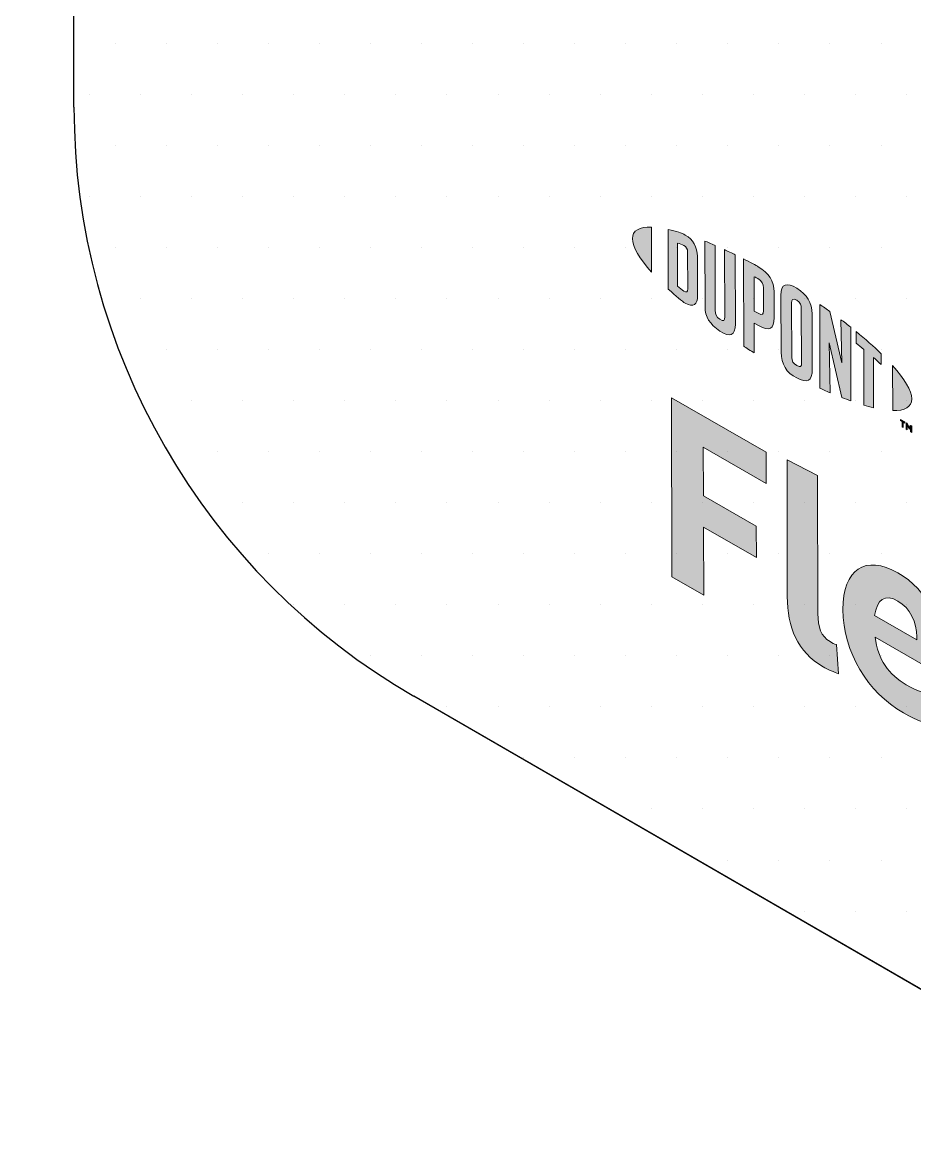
# Model space of a CAD drawing. Header units: inches. Extents: x -20.7 to 76.3, y -55.2 to 19.1.
# Drawn here: x -13.0587 to -12.7311, y 6.7607 to 7.1734 of the extents above; entities that cross this region are included whole.
import ezdxf

# ---------------------------------------------------------------- set-up
doc = ezdxf.new("R2010")
doc.units = ezdxf.units.IN
doc.header["$MEASUREMENT"] = 0
doc.layers.add('G-ANNO-TTLB', color=7, linetype='Continuous', lineweight=0)
doc.layers.add('TYVEK', color=7, linetype='Continuous', lineweight=0)

# ---------------------------------------------------------------- blocks, each defined once
blk = doc.blocks.new('Block_22')
at = {"layer": 'TYVEK'}
blk.add_open_spline([(-11.58869, 6.5259), (-11.58869, 6.5259), (-11.58087, 7.04986), (-11.58087, 7.04986), (-11.58087, 7.04986), (-11.21806, 6.84213), (-11.21806, 6.84213), (-11.21806, 6.84213), (-11.21806, 6.37776), (-11.21806, 6.37776), (-11.21806, 6.33379), (-11.22965, 6.2906), (-11.25167, 6.25253), (-11.32083, 6.13298), (-11.47381, 6.09213), (-11.59336, 6.16129), (-11.59336, 6.16129), (-12.91496, 6.92582), (-12.91496, 6.92582), (-12.99223, 6.97052), (-13.03981, 7.05302), (-13.03981, 7.14229), (-13.03981, 7.14229), (-13.03981, 7.74811), (-13.03981, 7.74811), (-13.03981, 7.74811), (-12.72815, 7.56943), (-12.72815, 7.56943), (-12.72815, 7.56943), (-12.72815, 7.17604), (-12.72815, 7.17604), (-12.72815, 7.17604), (-11.58869, 6.5259), (-11.58869, 6.5259)], degree=3, knots=[0, 0, 0, 0, 1, 1, 1, 2, 2, 2, 3, 3, 3, 4, 4, 4, 5, 5, 5, 6, 6, 6, 7, 7, 7, 8, 8, 8, 9, 9, 9, 10, 10, 10, 11, 11, 11, 11], dxfattribs=at)
at = {"layer": 'TYVEK', "color": 8, "lineweight": 0, "true_color": 0x808080}
for points in [[(-13.02472, 7.16574), (-13.02472, 7.16574), (-13.02472, 7.16574), (-13.02472, 7.16574)], [(-13.00597, 7.16574), (-13.00597, 7.16574), (-13.00597, 7.16574), (-13.00597, 7.16574)], [(-12.98721, 7.16574), (-12.98721, 7.16574), (-12.98721, 7.16574), (-12.98721, 7.16574)], [(-12.96845, 7.16574), (-12.96845, 7.16574), (-12.96845, 7.16574), (-12.96845, 7.16574)], [(-12.9497, 7.16574), (-12.9497, 7.16574), (-12.9497, 7.16574), (-12.9497, 7.16574)], [(-12.93094, 7.16574), (-12.93094, 7.16574), (-12.93094, 7.16574), (-12.93094, 7.16574)], [(-12.91219, 7.16574), (-12.91219, 7.16574), (-12.91219, 7.16574), (-12.91219, 7.16574)], [(-12.89343, 7.16574), (-12.89343, 7.16574), (-12.89343, 7.16574), (-12.89343, 7.16574)], [(-12.87468, 7.16574), (-12.87468, 7.16574), (-12.87468, 7.16574), (-12.87468, 7.16574)], [(-12.85592, 7.16574), (-12.85592, 7.16574), (-12.85592, 7.16574), (-12.85592, 7.16574)], [(-12.83716, 7.16574), (-12.83716, 7.16574), (-12.83716, 7.16574), (-12.83716, 7.16574)], [(-12.81841, 7.16574), (-12.81841, 7.16574), (-12.81841, 7.16574), (-12.81841, 7.16574)], [(-12.79965, 7.16574), (-12.79965, 7.16574), (-12.79965, 7.16574), (-12.79965, 7.16574)], [(-12.7809, 7.16574), (-12.7809, 7.16574), (-12.7809, 7.16574), (-12.7809, 7.16574)], [(-12.76214, 7.16574), (-12.76214, 7.16574), (-12.76214, 7.16574), (-12.76214, 7.16574)], [(-12.74339, 7.16574), (-12.74339, 7.16574), (-12.74339, 7.16574), (-12.74339, 7.16574)], [(-13.0341, 7.14698), (-13.0341, 7.14698), (-13.0341, 7.14698), (-13.0341, 7.14698)], [(-13.01534, 7.14698), (-13.01534, 7.14698), (-13.01534, 7.14698), (-13.01534, 7.14698)], [(-12.99659, 7.14698), (-12.99659, 7.14698), (-12.99659, 7.14698), (-12.99659, 7.14698)], [(-12.97783, 7.14698), (-12.97783, 7.14698), (-12.97783, 7.14698), (-12.97783, 7.14698)], [(-12.95908, 7.14698), (-12.95908, 7.14698), (-12.95908, 7.14698), (-12.95908, 7.14698)], [(-12.94032, 7.14698), (-12.94032, 7.14698), (-12.94032, 7.14698), (-12.94032, 7.14698)], [(-12.92157, 7.14698), (-12.92157, 7.14698), (-12.92157, 7.14698), (-12.92157, 7.14698)], [(-12.90281, 7.14698), (-12.90281, 7.14698), (-12.90281, 7.14698), (-12.90281, 7.14698)], [(-12.88405, 7.14698), (-12.88405, 7.14698), (-12.88405, 7.14698), (-12.88405, 7.14698)], [(-12.8653, 7.14698), (-12.8653, 7.14698), (-12.8653, 7.14698), (-12.8653, 7.14698)], [(-12.84654, 7.14698), (-12.84654, 7.14698), (-12.84654, 7.14698), (-12.84654, 7.14698)], [(-12.82779, 7.14698), (-12.82779, 7.14698), (-12.82779, 7.14698), (-12.82779, 7.14698)], [(-12.80903, 7.14698), (-12.80903, 7.14698), (-12.80903, 7.14698), (-12.80903, 7.14698)], [(-12.79028, 7.14698), (-12.79028, 7.14698), (-12.79028, 7.14698), (-12.79028, 7.14698)], [(-12.77152, 7.14698), (-12.77152, 7.14698), (-12.77152, 7.14698), (-12.77152, 7.14698)], [(-12.75276, 7.14698), (-12.75276, 7.14698), (-12.75276, 7.14698), (-12.75276, 7.14698)], [(-12.73401, 7.14698), (-12.73401, 7.14698), (-12.73401, 7.14698), (-12.73401, 7.14698)], [(-13.02472, 7.12823), (-13.02472, 7.12823), (-13.02472, 7.12823), (-13.02472, 7.12823)], [(-13.00597, 7.12823), (-13.00597, 7.12823), (-13.00597, 7.12823), (-13.00597, 7.12823)], [(-12.98721, 7.12823), (-12.98721, 7.12823), (-12.98721, 7.12823), (-12.98721, 7.12823)], [(-12.96845, 7.12823), (-12.96845, 7.12823), (-12.96845, 7.12823), (-12.96845, 7.12823)], [(-12.9497, 7.12823), (-12.9497, 7.12823), (-12.9497, 7.12823), (-12.9497, 7.12823)], [(-12.93094, 7.12823), (-12.93094, 7.12823), (-12.93094, 7.12823), (-12.93094, 7.12823)], [(-12.91219, 7.12823), (-12.91219, 7.12823), (-12.91219, 7.12823), (-12.91219, 7.12823)], [(-12.89343, 7.12823), (-12.89343, 7.12823), (-12.89343, 7.12823), (-12.89343, 7.12823)], [(-12.87468, 7.12823), (-12.87468, 7.12823), (-12.87468, 7.12823), (-12.87468, 7.12823)], [(-12.85592, 7.12823), (-12.85592, 7.12823), (-12.85592, 7.12823), (-12.85592, 7.12823)], [(-12.83716, 7.12823), (-12.83716, 7.12823), (-12.83716, 7.12823), (-12.83716, 7.12823)], [(-12.81841, 7.12823), (-12.81841, 7.12823), (-12.81841, 7.12823), (-12.81841, 7.12823)], [(-12.79965, 7.12823), (-12.79965, 7.12823), (-12.79965, 7.12823), (-12.79965, 7.12823)], [(-12.7809, 7.12823), (-12.7809, 7.12823), (-12.7809, 7.12823), (-12.7809, 7.12823)], [(-12.76214, 7.12823), (-12.76214, 7.12823), (-12.76214, 7.12823), (-12.76214, 7.12823)], [(-12.74339, 7.12823), (-12.74339, 7.12823), (-12.74339, 7.12823), (-12.74339, 7.12823)], [(-13.0341, 7.10947), (-13.0341, 7.10947), (-13.0341, 7.10947), (-13.0341, 7.10947)], [(-13.01534, 7.10947), (-13.01534, 7.10947), (-13.01534, 7.10947), (-13.01534, 7.10947)], [(-12.99659, 7.10947), (-12.99659, 7.10947), (-12.99659, 7.10947), (-12.99659, 7.10947)], [(-12.97783, 7.10947), (-12.97783, 7.10947), (-12.97783, 7.10947), (-12.97783, 7.10947)], [(-12.95908, 7.10947), (-12.95908, 7.10947), (-12.95908, 7.10947), (-12.95908, 7.10947)], [(-12.94032, 7.10947), (-12.94032, 7.10947), (-12.94032, 7.10947), (-12.94032, 7.10947)], [(-12.92157, 7.10947), (-12.92157, 7.10947), (-12.92157, 7.10947), (-12.92157, 7.10947)], [(-12.90281, 7.10947), (-12.90281, 7.10947), (-12.90281, 7.10947), (-12.90281, 7.10947)], [(-12.88405, 7.10947), (-12.88405, 7.10947), (-12.88405, 7.10947), (-12.88405, 7.10947)], [(-12.8653, 7.10947), (-12.8653, 7.10947), (-12.8653, 7.10947), (-12.8653, 7.10947)], [(-12.84654, 7.10947), (-12.84654, 7.10947), (-12.84654, 7.10947), (-12.84654, 7.10947)], [(-12.82779, 7.10947), (-12.82779, 7.10947), (-12.82779, 7.10947), (-12.82779, 7.10947)], [(-12.80903, 7.10947), (-12.80903, 7.10947), (-12.80903, 7.10947), (-12.80903, 7.10947)], [(-12.79028, 7.10947), (-12.79028, 7.10947), (-12.79028, 7.10947), (-12.79028, 7.10947)], [(-12.77152, 7.10947), (-12.77152, 7.10947), (-12.77152, 7.10947), (-12.77152, 7.10947)], [(-12.75276, 7.10947), (-12.75276, 7.10947), (-12.75276, 7.10947), (-12.75276, 7.10947)], [(-12.73401, 7.10947), (-12.73401, 7.10947), (-12.73401, 7.10947), (-12.73401, 7.10947)], [(-13.02472, 7.09071), (-13.02472, 7.09071), (-13.02472, 7.09071), (-13.02472, 7.09071)], [(-13.00597, 7.09071), (-13.00597, 7.09071), (-13.00597, 7.09071), (-13.00597, 7.09071)], [(-12.98721, 7.09071), (-12.98721, 7.09071), (-12.98721, 7.09071), (-12.98721, 7.09071)], [(-12.96845, 7.09071), (-12.96845, 7.09071), (-12.96845, 7.09071), (-12.96845, 7.09071)], [(-12.9497, 7.09071), (-12.9497, 7.09071), (-12.9497, 7.09071), (-12.9497, 7.09071)], [(-12.93094, 7.09071), (-12.93094, 7.09071), (-12.93094, 7.09071), (-12.93094, 7.09071)], [(-12.91219, 7.09071), (-12.91219, 7.09071), (-12.91219, 7.09071), (-12.91219, 7.09071)], [(-12.89343, 7.09071), (-12.89343, 7.09071), (-12.89343, 7.09071), (-12.89343, 7.09071)], [(-12.87468, 7.09071), (-12.87468, 7.09071), (-12.87468, 7.09071), (-12.87468, 7.09071)], [(-12.85592, 7.09071), (-12.85592, 7.09071), (-12.85592, 7.09071), (-12.85592, 7.09071)], [(-12.83716, 7.09071), (-12.83716, 7.09071), (-12.83716, 7.09071), (-12.83716, 7.09071)], [(-12.81841, 7.09071), (-12.81841, 7.09071), (-12.81841, 7.09071), (-12.81841, 7.09071)], [(-12.79965, 7.09071), (-12.79965, 7.09071), (-12.79965, 7.09071), (-12.79965, 7.09071)], [(-12.7809, 7.09071), (-12.7809, 7.09071), (-12.7809, 7.09071), (-12.7809, 7.09071)], [(-12.76214, 7.09071), (-12.76214, 7.09071), (-12.76214, 7.09071), (-12.76214, 7.09071)], [(-12.74339, 7.09071), (-12.74339, 7.09071), (-12.74339, 7.09071), (-12.74339, 7.09071)], [(-13.01534, 7.07196), (-13.01534, 7.07196), (-13.01534, 7.07196), (-13.01534, 7.07196)], [(-12.99659, 7.07196), (-12.99659, 7.07196), (-12.99659, 7.07196), (-12.99659, 7.07196)], [(-12.97783, 7.07196), (-12.97783, 7.07196), (-12.97783, 7.07196), (-12.97783, 7.07196)], [(-12.95908, 7.07196), (-12.95908, 7.07196), (-12.95908, 7.07196), (-12.95908, 7.07196)], [(-12.94032, 7.07196), (-12.94032, 7.07196), (-12.94032, 7.07196), (-12.94032, 7.07196)], [(-12.92157, 7.07196), (-12.92157, 7.07196), (-12.92157, 7.07196), (-12.92157, 7.07196)], [(-12.90281, 7.07196), (-12.90281, 7.07196), (-12.90281, 7.07196), (-12.90281, 7.07196)], [(-12.88405, 7.07196), (-12.88405, 7.07196), (-12.88405, 7.07196), (-12.88405, 7.07196)], [(-12.8653, 7.07196), (-12.8653, 7.07196), (-12.8653, 7.07196), (-12.8653, 7.07196)], [(-12.84654, 7.07196), (-12.84654, 7.07196), (-12.84654, 7.07196), (-12.84654, 7.07196)], [(-12.82779, 7.07196), (-12.82779, 7.07196), (-12.82779, 7.07196), (-12.82779, 7.07196)], [(-12.80903, 7.07196), (-12.80903, 7.07196), (-12.80903, 7.07196), (-12.80903, 7.07196)], [(-12.79028, 7.07196), (-12.79028, 7.07196), (-12.79028, 7.07196), (-12.79028, 7.07196)], [(-12.77152, 7.07196), (-12.77152, 7.07196), (-12.77152, 7.07196), (-12.77152, 7.07196)], [(-12.75276, 7.07196), (-12.75276, 7.07196), (-12.75276, 7.07196), (-12.75276, 7.07196)], [(-12.73401, 7.07196), (-12.73401, 7.07196), (-12.73401, 7.07196), (-12.73401, 7.07196)], [(-13.00597, 7.0532), (-13.00597, 7.0532), (-13.00597, 7.0532), (-13.00597, 7.0532)], [(-12.98721, 7.0532), (-12.98721, 7.0532), (-12.98721, 7.0532), (-12.98721, 7.0532)], [(-12.96845, 7.0532), (-12.96845, 7.0532), (-12.96845, 7.0532), (-12.96845, 7.0532)], [(-12.9497, 7.0532), (-12.9497, 7.0532), (-12.9497, 7.0532), (-12.9497, 7.0532)], [(-12.93094, 7.0532), (-12.93094, 7.0532), (-12.93094, 7.0532), (-12.93094, 7.0532)], [(-12.91219, 7.0532), (-12.91219, 7.0532), (-12.91219, 7.0532), (-12.91219, 7.0532)], [(-12.89343, 7.0532), (-12.89343, 7.0532), (-12.89343, 7.0532), (-12.89343, 7.0532)], [(-12.87468, 7.0532), (-12.87468, 7.0532), (-12.87468, 7.0532), (-12.87468, 7.0532)], [(-12.85592, 7.0532), (-12.85592, 7.0532), (-12.85592, 7.0532), (-12.85592, 7.0532)], [(-12.83716, 7.0532), (-12.83716, 7.0532), (-12.83716, 7.0532), (-12.83716, 7.0532)], [(-12.81841, 7.0532), (-12.81841, 7.0532), (-12.81841, 7.0532), (-12.81841, 7.0532)], [(-12.79965, 7.0532), (-12.79965, 7.0532), (-12.79965, 7.0532), (-12.79965, 7.0532)], [(-12.7809, 7.0532), (-12.7809, 7.0532), (-12.7809, 7.0532), (-12.7809, 7.0532)], [(-12.76214, 7.0532), (-12.76214, 7.0532), (-12.76214, 7.0532), (-12.76214, 7.0532)], [(-12.74339, 7.0532), (-12.74339, 7.0532), (-12.74339, 7.0532), (-12.74339, 7.0532)], [(-13.01534, 7.03445), (-13.01534, 7.03445), (-13.01534, 7.03445), (-13.01534, 7.03445)], [(-12.99659, 7.03445), (-12.99659, 7.03445), (-12.99659, 7.03445), (-12.99659, 7.03445)], [(-12.97783, 7.03445), (-12.97783, 7.03445), (-12.97783, 7.03445), (-12.97783, 7.03445)], [(-12.95908, 7.03445), (-12.95908, 7.03445), (-12.95908, 7.03445), (-12.95908, 7.03445)], [(-12.94032, 7.03445), (-12.94032, 7.03445), (-12.94032, 7.03445), (-12.94032, 7.03445)], [(-12.92157, 7.03445), (-12.92157, 7.03445), (-12.92157, 7.03445), (-12.92157, 7.03445)], [(-12.90281, 7.03445), (-12.90281, 7.03445), (-12.90281, 7.03445), (-12.90281, 7.03445)], [(-12.88405, 7.03445), (-12.88405, 7.03445), (-12.88405, 7.03445), (-12.88405, 7.03445)], [(-12.8653, 7.03445), (-12.8653, 7.03445), (-12.8653, 7.03445), (-12.8653, 7.03445)], [(-12.84654, 7.03445), (-12.84654, 7.03445), (-12.84654, 7.03445), (-12.84654, 7.03445)], [(-12.82779, 7.03445), (-12.82779, 7.03445), (-12.82779, 7.03445), (-12.82779, 7.03445)], [(-12.80903, 7.03445), (-12.80903, 7.03445), (-12.80903, 7.03445), (-12.80903, 7.03445)], [(-12.79028, 7.03445), (-12.79028, 7.03445), (-12.79028, 7.03445), (-12.79028, 7.03445)], [(-12.77152, 7.03445), (-12.77152, 7.03445), (-12.77152, 7.03445), (-12.77152, 7.03445)], [(-12.75276, 7.03445), (-12.75276, 7.03445), (-12.75276, 7.03445), (-12.75276, 7.03445)], [(-12.73401, 7.03445), (-12.73401, 7.03445), (-12.73401, 7.03445), (-12.73401, 7.03445)], [(-12.98721, 7.01569), (-12.98721, 7.01569), (-12.98721, 7.01569), (-12.98721, 7.01569)], [(-12.96845, 7.01569), (-12.96845, 7.01569), (-12.96845, 7.01569), (-12.96845, 7.01569)], [(-12.9497, 7.01569), (-12.9497, 7.01569), (-12.9497, 7.01569), (-12.9497, 7.01569)], [(-12.93094, 7.01569), (-12.93094, 7.01569), (-12.93094, 7.01569), (-12.93094, 7.01569)], [(-12.91219, 7.01569), (-12.91219, 7.01569), (-12.91219, 7.01569), (-12.91219, 7.01569)], [(-12.89343, 7.01569), (-12.89343, 7.01569), (-12.89343, 7.01569), (-12.89343, 7.01569)], [(-12.87468, 7.01569), (-12.87468, 7.01569), (-12.87468, 7.01569), (-12.87468, 7.01569)], [(-12.85592, 7.01569), (-12.85592, 7.01569), (-12.85592, 7.01569), (-12.85592, 7.01569)], [(-12.83716, 7.01569), (-12.83716, 7.01569), (-12.83716, 7.01569), (-12.83716, 7.01569)], [(-12.81841, 7.01569), (-12.81841, 7.01569), (-12.81841, 7.01569), (-12.81841, 7.01569)], [(-12.79965, 7.01569), (-12.79965, 7.01569), (-12.79965, 7.01569), (-12.79965, 7.01569)], [(-12.7809, 7.01569), (-12.7809, 7.01569), (-12.7809, 7.01569), (-12.7809, 7.01569)], [(-12.76214, 7.01569), (-12.76214, 7.01569), (-12.76214, 7.01569), (-12.76214, 7.01569)], [(-12.74339, 7.01569), (-12.74339, 7.01569), (-12.74339, 7.01569), (-12.74339, 7.01569)], [(-12.97783, 6.99694), (-12.97783, 6.99694), (-12.97783, 6.99694), (-12.97783, 6.99694)], [(-12.95908, 6.99694), (-12.95908, 6.99694), (-12.95908, 6.99694), (-12.95908, 6.99694)], [(-12.94032, 6.99694), (-12.94032, 6.99694), (-12.94032, 6.99694), (-12.94032, 6.99694)], [(-12.92157, 6.99694), (-12.92157, 6.99694), (-12.92157, 6.99694), (-12.92157, 6.99694)], [(-12.90281, 6.99694), (-12.90281, 6.99694), (-12.90281, 6.99694), (-12.90281, 6.99694)], [(-12.88405, 6.99694), (-12.88405, 6.99694), (-12.88405, 6.99694), (-12.88405, 6.99694)], [(-12.8653, 6.99694), (-12.8653, 6.99694), (-12.8653, 6.99694), (-12.8653, 6.99694)], [(-12.84654, 6.99694), (-12.84654, 6.99694), (-12.84654, 6.99694), (-12.84654, 6.99694)], [(-12.82779, 6.99694), (-12.82779, 6.99694), (-12.82779, 6.99694), (-12.82779, 6.99694)], [(-12.80903, 6.99694), (-12.80903, 6.99694), (-12.80903, 6.99694), (-12.80903, 6.99694)], [(-12.79028, 6.99694), (-12.79028, 6.99694), (-12.79028, 6.99694), (-12.79028, 6.99694)], [(-12.77152, 6.99694), (-12.77152, 6.99694), (-12.77152, 6.99694), (-12.77152, 6.99694)], [(-12.75276, 6.99694), (-12.75276, 6.99694), (-12.75276, 6.99694), (-12.75276, 6.99694)], [(-12.73401, 6.99694), (-12.73401, 6.99694), (-12.73401, 6.99694), (-12.73401, 6.99694)], [(-12.96845, 6.97818), (-12.96845, 6.97818), (-12.96845, 6.97818), (-12.96845, 6.97818)], [(-12.9497, 6.97818), (-12.9497, 6.97818), (-12.9497, 6.97818), (-12.9497, 6.97818)], [(-12.93094, 6.97818), (-12.93094, 6.97818), (-12.93094, 6.97818), (-12.93094, 6.97818)], [(-12.91219, 6.97818), (-12.91219, 6.97818), (-12.91219, 6.97818), (-12.91219, 6.97818)], [(-12.89343, 6.97818), (-12.89343, 6.97818), (-12.89343, 6.97818), (-12.89343, 6.97818)], [(-12.87468, 6.97818), (-12.87468, 6.97818), (-12.87468, 6.97818), (-12.87468, 6.97818)], [(-12.85592, 6.97818), (-12.85592, 6.97818), (-12.85592, 6.97818), (-12.85592, 6.97818)], [(-12.83716, 6.97818), (-12.83716, 6.97818), (-12.83716, 6.97818), (-12.83716, 6.97818)], [(-12.81841, 6.97818), (-12.81841, 6.97818), (-12.81841, 6.97818), (-12.81841, 6.97818)], [(-12.79965, 6.97818), (-12.79965, 6.97818), (-12.79965, 6.97818), (-12.79965, 6.97818)], [(-12.7809, 6.97818), (-12.7809, 6.97818), (-12.7809, 6.97818), (-12.7809, 6.97818)], [(-12.76214, 6.97818), (-12.76214, 6.97818), (-12.76214, 6.97818), (-12.76214, 6.97818)], [(-12.74339, 6.97818), (-12.74339, 6.97818), (-12.74339, 6.97818), (-12.74339, 6.97818)], [(-12.95908, 6.95942), (-12.95908, 6.95942), (-12.95908, 6.95942), (-12.95908, 6.95942)], [(-12.94032, 6.95942), (-12.94032, 6.95942), (-12.94032, 6.95942), (-12.94032, 6.95942)], [(-12.92157, 6.95942), (-12.92157, 6.95942), (-12.92157, 6.95942), (-12.92157, 6.95942)], [(-12.90281, 6.95942), (-12.90281, 6.95942), (-12.90281, 6.95942), (-12.90281, 6.95942)], [(-12.88405, 6.95942), (-12.88405, 6.95942), (-12.88405, 6.95942), (-12.88405, 6.95942)], [(-12.8653, 6.95942), (-12.8653, 6.95942), (-12.8653, 6.95942), (-12.8653, 6.95942)], [(-12.84654, 6.95942), (-12.84654, 6.95942), (-12.84654, 6.95942), (-12.84654, 6.95942)], [(-12.82779, 6.95942), (-12.82779, 6.95942), (-12.82779, 6.95942), (-12.82779, 6.95942)], [(-12.80903, 6.95942), (-12.80903, 6.95942), (-12.80903, 6.95942), (-12.80903, 6.95942)], [(-12.79028, 6.95942), (-12.79028, 6.95942), (-12.79028, 6.95942), (-12.79028, 6.95942)], [(-12.77152, 6.95942), (-12.77152, 6.95942), (-12.77152, 6.95942), (-12.77152, 6.95942)], [(-12.75276, 6.95942), (-12.75276, 6.95942), (-12.75276, 6.95942), (-12.75276, 6.95942)], [(-12.73401, 6.95942), (-12.73401, 6.95942), (-12.73401, 6.95942), (-12.73401, 6.95942)], [(-12.93094, 6.94067), (-12.93094, 6.94067), (-12.93094, 6.94067), (-12.93094, 6.94067)], [(-12.91219, 6.94067), (-12.91219, 6.94067), (-12.91219, 6.94067), (-12.91219, 6.94067)], [(-12.89343, 6.94067), (-12.89343, 6.94067), (-12.89343, 6.94067), (-12.89343, 6.94067)], [(-12.87468, 6.94067), (-12.87468, 6.94067), (-12.87468, 6.94067), (-12.87468, 6.94067)], [(-12.85592, 6.94067), (-12.85592, 6.94067), (-12.85592, 6.94067), (-12.85592, 6.94067)], [(-12.83716, 6.94067), (-12.83716, 6.94067), (-12.83716, 6.94067), (-12.83716, 6.94067)], [(-12.81841, 6.94067), (-12.81841, 6.94067), (-12.81841, 6.94067), (-12.81841, 6.94067)], [(-12.79965, 6.94067), (-12.79965, 6.94067), (-12.79965, 6.94067), (-12.79965, 6.94067)], [(-12.7809, 6.94067), (-12.7809, 6.94067), (-12.7809, 6.94067), (-12.7809, 6.94067)], [(-12.76214, 6.94067), (-12.76214, 6.94067), (-12.76214, 6.94067), (-12.76214, 6.94067)], [(-12.74339, 6.94067), (-12.74339, 6.94067), (-12.74339, 6.94067), (-12.74339, 6.94067)], [(-12.90281, 6.92191), (-12.90281, 6.92191), (-12.90281, 6.92191), (-12.90281, 6.92191)], [(-12.88405, 6.92191), (-12.88405, 6.92191), (-12.88405, 6.92191), (-12.88405, 6.92191)], [(-12.8653, 6.92191), (-12.8653, 6.92191), (-12.8653, 6.92191), (-12.8653, 6.92191)], [(-12.84654, 6.92191), (-12.84654, 6.92191), (-12.84654, 6.92191), (-12.84654, 6.92191)], [(-12.82779, 6.92191), (-12.82779, 6.92191), (-12.82779, 6.92191), (-12.82779, 6.92191)], [(-12.80903, 6.92191), (-12.80903, 6.92191), (-12.80903, 6.92191), (-12.80903, 6.92191)], [(-12.79028, 6.92191), (-12.79028, 6.92191), (-12.79028, 6.92191), (-12.79028, 6.92191)], [(-12.77152, 6.92191), (-12.77152, 6.92191), (-12.77152, 6.92191), (-12.77152, 6.92191)], [(-12.75276, 6.92191), (-12.75276, 6.92191), (-12.75276, 6.92191), (-12.75276, 6.92191)], [(-12.73401, 6.92191), (-12.73401, 6.92191), (-12.73401, 6.92191), (-12.73401, 6.92191)], [(-12.87468, 6.90316), (-12.87468, 6.90316), (-12.87468, 6.90316), (-12.87468, 6.90316)], [(-12.85592, 6.90316), (-12.85592, 6.90316), (-12.85592, 6.90316), (-12.85592, 6.90316)], [(-12.83716, 6.90316), (-12.83716, 6.90316), (-12.83716, 6.90316), (-12.83716, 6.90316)], [(-12.81841, 6.90316), (-12.81841, 6.90316), (-12.81841, 6.90316), (-12.81841, 6.90316)], [(-12.79965, 6.90316), (-12.79965, 6.90316), (-12.79965, 6.90316), (-12.79965, 6.90316)], [(-12.7809, 6.90316), (-12.7809, 6.90316), (-12.7809, 6.90316), (-12.7809, 6.90316)], [(-12.76214, 6.90316), (-12.76214, 6.90316), (-12.76214, 6.90316), (-12.76214, 6.90316)], [(-12.74339, 6.90316), (-12.74339, 6.90316), (-12.74339, 6.90316), (-12.74339, 6.90316)], [(-12.82779, 6.8844), (-12.82779, 6.8844), (-12.82779, 6.8844), (-12.82779, 6.8844)], [(-12.80903, 6.8844), (-12.80903, 6.8844), (-12.80903, 6.8844), (-12.80903, 6.8844)], [(-12.79028, 6.8844), (-12.79028, 6.8844), (-12.79028, 6.8844), (-12.79028, 6.8844)], [(-12.77152, 6.8844), (-12.77152, 6.8844), (-12.77152, 6.8844), (-12.77152, 6.8844)], [(-12.75276, 6.8844), (-12.75276, 6.8844), (-12.75276, 6.8844), (-12.75276, 6.8844)], [(-12.73401, 6.8844), (-12.73401, 6.8844), (-12.73401, 6.8844), (-12.73401, 6.8844)], [(-12.79965, 6.86565), (-12.79965, 6.86565), (-12.79965, 6.86565), (-12.79965, 6.86565)], [(-12.7809, 6.86565), (-12.7809, 6.86565), (-12.7809, 6.86565), (-12.7809, 6.86565)], [(-12.76214, 6.86565), (-12.76214, 6.86565), (-12.76214, 6.86565), (-12.76214, 6.86565)], [(-12.74339, 6.86565), (-12.74339, 6.86565), (-12.74339, 6.86565), (-12.74339, 6.86565)], [(-12.77152, 6.84689), (-12.77152, 6.84689), (-12.77152, 6.84689), (-12.77152, 6.84689)], [(-12.75276, 6.84689), (-12.75276, 6.84689), (-12.75276, 6.84689), (-12.75276, 6.84689)], [(-12.73401, 6.84689), (-12.73401, 6.84689), (-12.73401, 6.84689), (-12.73401, 6.84689)], [(-12.74339, 6.82813), (-12.74339, 6.82813), (-12.74339, 6.82813), (-12.74339, 6.82813)]]:
    blk.add_open_spline(points, degree=3, dxfattribs=at)
blk = doc.blocks.new('Block_415')
at = {"layer": 'TYVEK', "true_color": 0x003b71, "transparency": 33554687}
h = blk.add_hatch(color=156, dxfattribs=at)
h.dxf.hatch_style = 2
edge = h.paths.add_edge_path()
edge.add_spline(control_points=[(-12.7856, 7.01555), (-12.7856, 7.01555), (-12.82032, 7.03548), (-12.82032, 7.03548), (-12.82032, 7.03548), (-12.82023, 6.96968), (-12.82023, 6.96968), (-12.82023, 6.96968), (-12.80849, 6.96297), (-12.80849, 6.96297), (-12.80849, 6.96297), (-12.80859, 6.98793), (-12.80859, 6.98793), (-12.80859, 6.98793), (-12.78915, 6.97678), (-12.78915, 6.97678), (-12.78915, 6.97678), (-12.78925, 6.98832), (-12.78925, 6.98832), (-12.78925, 6.98832), (-12.80859, 6.99947), (-12.80859, 6.99947), (-12.80859, 6.99947), (-12.80868, 7.01733), (-12.80868, 7.01733), (-12.80868, 7.01733), (-12.7856, 7.00401), (-12.7856, 7.00401), (-12.7856, 7.00401), (-12.7856, 7.01555), (-12.7856, 7.01555)], knot_values=[0, 0, 0, 0, 1, 1, 1, 2, 2, 2, 3, 3, 3, 4, 4, 4, 5, 5, 5, 6, 6, 6, 7, 7, 7, 8, 8, 8, 9, 9, 9, 10, 10, 10, 10], degree=3, periodic=0)
h = blk.add_hatch(color=156, dxfattribs=at)
h.dxf.hatch_style = 2
edge = h.paths.add_edge_path()
edge.add_spline(control_points=[(-12.75975, 6.94482), (-12.76054, 6.94501), (-12.76133, 6.94541), (-12.76212, 6.9459), (-12.76537, 6.94778), (-12.76656, 6.95113), (-12.76656, 6.95626), (-12.76656, 6.95626), (-12.76666, 7.00697), (-12.76666, 7.00697), (-12.76666, 7.00697), (-12.7779, 7.01269), (-12.7779, 7.01269), (-12.7779, 7.01269), (-12.77781, 6.96248), (-12.77781, 6.96248), (-12.77781, 6.95123), (-12.77406, 6.94205), (-12.76468, 6.93663), (-12.76301, 6.93564), (-12.76044, 6.93466), (-12.75896, 6.93406), (-12.75896, 6.93406), (-12.75975, 6.94482), (-12.75975, 6.94482)], knot_values=[0, 0, 0, 0, 1, 1, 1, 2, 2, 2, 3, 3, 3, 4, 4, 4, 5, 5, 5, 6, 6, 6, 7, 7, 7, 8, 8, 8, 8], degree=3, periodic=0)
h = blk.add_hatch(color=156, dxfattribs=at)
h.dxf.hatch_style = 2
edge = h.paths.add_edge_path()
edge.add_spline(control_points=[(-12.73025, 6.94649), (-12.73025, 6.94649), (-12.74574, 6.95547), (-12.74574, 6.95547), (-12.74495, 6.96139), (-12.74189, 6.96346), (-12.73716, 6.9608), (-12.73272, 6.95823), (-12.73025, 6.95291), (-12.73025, 6.94768), (-12.73025, 6.94768), (-12.73025, 6.94649), (-12.73025, 6.94649)], knot_values=[0, 0, 0, 0, 1, 1, 1, 2, 2, 2, 3, 3, 3, 4, 4, 4, 4], degree=3, periodic=0)
edge = h.paths.add_edge_path()
edge.add_spline(control_points=[(-12.7194, 6.93959), (-12.7195, 6.95222), (-12.7265, 6.96494), (-12.73716, 6.97116), (-12.74919, 6.97796), (-12.75738, 6.97254), (-12.75738, 6.95764), (-12.75729, 6.94196), (-12.74831, 6.92726), (-12.73518, 6.91976), (-12.72986, 6.9166), (-12.72453, 6.91492), (-12.72088, 6.91473), (-12.72088, 6.91473), (-12.72276, 6.92617), (-12.72276, 6.92617), (-12.72621, 6.92647), (-12.73005, 6.92765), (-12.7341, 6.93002), (-12.74061, 6.93377), (-12.74446, 6.93929), (-12.74555, 6.94748), (-12.74555, 6.94748), (-12.7198, 6.93268), (-12.7198, 6.93268), (-12.7196, 6.93446), (-12.7194, 6.93683), (-12.7194, 6.93959)], knot_values=[0, 0, 0, 0, 1, 1, 1, 2, 2, 2, 3, 3, 3, 4, 4, 4, 5, 5, 5, 6, 6, 6, 7, 7, 7, 8, 8, 8, 9, 9, 9, 9], degree=3, periodic=0)
at = {"layer": 'TYVEK'}
for points, knots in [([(-12.7856, 7.01555), (-12.7856, 7.01555), (-12.82032, 7.03548), (-12.82032, 7.03548), (-12.82032, 7.03548), (-12.82023, 6.96968), (-12.82023, 6.96968), (-12.82023, 6.96968), (-12.80849, 6.96297), (-12.80849, 6.96297), (-12.80849, 6.96297), (-12.80859, 6.98793), (-12.80859, 6.98793), (-12.80859, 6.98793), (-12.78915, 6.97678), (-12.78915, 6.97678), (-12.78915, 6.97678), (-12.78925, 6.98832), (-12.78925, 6.98832), (-12.78925, 6.98832), (-12.80859, 6.99947), (-12.80859, 6.99947), (-12.80859, 6.99947), (-12.80868, 7.01733), (-12.80868, 7.01733), (-12.80868, 7.01733), (-12.7856, 7.00401), (-12.7856, 7.00401), (-12.7856, 7.00401), (-12.7856, 7.01555), (-12.7856, 7.01555)], [0, 0, 0, 0, 1, 1, 1, 2, 2, 2, 3, 3, 3, 4, 4, 4, 5, 5, 5, 6, 6, 6, 7, 7, 7, 8, 8, 8, 9, 9, 9, 10, 10, 10, 10]), ([(-12.75975, 6.94482), (-12.76054, 6.94501), (-12.76133, 6.94541), (-12.76212, 6.9459), (-12.76537, 6.94778), (-12.76656, 6.95113), (-12.76656, 6.95626), (-12.76656, 6.95626), (-12.76666, 7.00697), (-12.76666, 7.00697), (-12.76666, 7.00697), (-12.7779, 7.01269), (-12.7779, 7.01269), (-12.7779, 7.01269), (-12.77781, 6.96248), (-12.77781, 6.96248), (-12.77781, 6.95123), (-12.77406, 6.94205), (-12.76468, 6.93663), (-12.76301, 6.93564), (-12.76044, 6.93466), (-12.75896, 6.93406), (-12.75896, 6.93406), (-12.75975, 6.94482), (-12.75975, 6.94482)], [0, 0, 0, 0, 1, 1, 1, 2, 2, 2, 3, 3, 3, 4, 4, 4, 5, 5, 5, 6, 6, 6, 7, 7, 7, 8, 8, 8, 8]), ([(-12.7194, 6.93959), (-12.7195, 6.95222), (-12.7265, 6.96494), (-12.73716, 6.97116), (-12.74919, 6.97796), (-12.75738, 6.97254), (-12.75738, 6.95764), (-12.75729, 6.94196), (-12.74831, 6.92726), (-12.73518, 6.91976), (-12.72986, 6.9166), (-12.72453, 6.91492), (-12.72088, 6.91473), (-12.72088, 6.91473), (-12.72276, 6.92617), (-12.72276, 6.92617), (-12.72621, 6.92647), (-12.73005, 6.92765), (-12.7341, 6.93002), (-12.74061, 6.93377), (-12.74446, 6.93929), (-12.74555, 6.94748), (-12.74555, 6.94748), (-12.7198, 6.93268), (-12.7198, 6.93268), (-12.7196, 6.93446), (-12.7194, 6.93683), (-12.7194, 6.93959)], [0, 0, 0, 0, 1, 1, 1, 2, 2, 2, 3, 3, 3, 4, 4, 4, 5, 5, 5, 6, 6, 6, 7, 7, 7, 8, 8, 8, 9, 9, 9, 9]), ([(-12.73025, 6.94649), (-12.73025, 6.94649), (-12.74574, 6.95547), (-12.74574, 6.95547), (-12.74495, 6.96139), (-12.74189, 6.96346), (-12.73716, 6.9608), (-12.73272, 6.95823), (-12.73025, 6.95291), (-12.73025, 6.94768), (-12.73025, 6.94768), (-12.73025, 6.94649), (-12.73025, 6.94649)], [0, 0, 0, 0, 1, 1, 1, 2, 2, 2, 3, 3, 3, 4, 4, 4, 4])]:
    blk.add_open_spline(points, degree=3, knots=knots, dxfattribs=at)
blk = doc.blocks.new('Block_418')
at = {"layer": 'TYVEK', "true_color": 0x003b71, "transparency": 33554687}
h = blk.add_hatch(color=156, dxfattribs=at)
h.dxf.hatch_style = 2
edge = h.paths.add_edge_path()
edge.add_spline(control_points=[(-12.8347, 7.09396), (-12.83469, 7.09094), (-12.83214, 7.08664), (-12.82768, 7.08165), (-12.82768, 7.08165), (-12.82772, 7.09818), (-12.82772, 7.09818), (-12.83216, 7.09832), (-12.83471, 7.09696), (-12.8347, 7.09396)], knot_values=[0, 0, 0, 0, 1, 1, 1, 2, 2, 2, 3, 3, 3, 3], degree=3, periodic=0)
h = blk.add_hatch(color=156, dxfattribs=at)
h.dxf.hatch_style = 2
edge = h.paths.add_edge_path()
edge.add_spline(control_points=[(-12.81578, 7.07465), (-12.81638, 7.07504), (-12.81736, 7.07583), (-12.81815, 7.07652), (-12.81815, 7.07652), (-12.81815, 7.09231), (-12.81815, 7.09231), (-12.81736, 7.09211), (-12.81638, 7.09181), (-12.81578, 7.09142), (-12.815, 7.09102), (-12.81441, 7.09023), (-12.81441, 7.08895), (-12.81441, 7.08895), (-12.81431, 7.07553), (-12.81431, 7.07553), (-12.81431, 7.07425), (-12.815, 7.07425), (-12.81578, 7.07465)], knot_values=[0, 0, 0, 0, 1, 1, 1, 2, 2, 2, 3, 3, 3, 4, 4, 4, 5, 5, 5, 6, 6, 6, 6], degree=3, periodic=0)
edge = h.paths.add_edge_path()
edge.add_spline(control_points=[(-12.81085, 7.08747), (-12.81085, 7.09073), (-12.81243, 7.09369), (-12.81529, 7.09527), (-12.81657, 7.09605), (-12.81835, 7.09665), (-12.82161, 7.09734), (-12.82161, 7.09734), (-12.82151, 7.07544), (-12.82151, 7.07544), (-12.81865, 7.07277), (-12.81648, 7.071), (-12.81529, 7.07021), (-12.81234, 7.06863), (-12.81076, 7.06971), (-12.81076, 7.07297), (-12.81076, 7.07297), (-12.81085, 7.08747), (-12.81085, 7.08747)], knot_values=[0, 0, 0, 0, 1, 1, 1, 2, 2, 2, 3, 3, 3, 4, 4, 4, 5, 5, 5, 6, 6, 6, 6], degree=3, periodic=0)
h = blk.add_hatch(color=156, dxfattribs=at)
h.dxf.hatch_style = 2
edge = h.paths.add_edge_path()
edge.add_spline(control_points=[(-12.8008, 7.06519), (-12.8008, 7.06393), (-12.80118, 7.06334), (-12.80255, 7.06432), (-12.8039, 7.06528), (-12.80426, 7.06615), (-12.80426, 7.06765), (-12.80426, 7.06765), (-12.80432, 7.09149), (-12.80432, 7.09149), (-12.80522, 7.09189), (-12.80721, 7.09272), (-12.80807, 7.09307), (-12.80807, 7.09307), (-12.80801, 7.06895), (-12.80801, 7.06895), (-12.808, 7.0651), (-12.80637, 7.06268), (-12.80254, 7.05997), (-12.79903, 7.05749), (-12.79688, 7.0583), (-12.79689, 7.06257), (-12.79689, 7.06257), (-12.79695, 7.08805), (-12.79695, 7.08805), (-12.79769, 7.08842), (-12.80009, 7.08957), (-12.80086, 7.08992), (-12.80086, 7.08992), (-12.8008, 7.06519), (-12.8008, 7.06519)], knot_values=[0, 0, 0, 0, 1, 1, 1, 2, 2, 2, 3, 3, 3, 4, 4, 4, 5, 5, 5, 6, 6, 6, 7, 7, 7, 8, 8, 8, 9, 9, 9, 10, 10, 10, 10], degree=3, periodic=0)
h = blk.add_hatch(color=156, dxfattribs=at)
h.dxf.hatch_style = 2
edge = h.paths.add_edge_path()
edge.add_spline(control_points=[(-12.78658, 7.06744), (-12.78658, 7.06606), (-12.78698, 7.06567), (-12.78856, 7.06656), (-12.78856, 7.06656), (-12.78994, 7.06735), (-12.78994, 7.06735), (-12.78994, 7.06735), (-12.78994, 7.07997), (-12.78994, 7.07997), (-12.78935, 7.07968), (-12.78905, 7.07948), (-12.78865, 7.07928), (-12.78698, 7.0783), (-12.78658, 7.07731), (-12.78658, 7.07593), (-12.78658, 7.07593), (-12.78658, 7.06744), (-12.78658, 7.06744)], knot_values=[0, 0, 0, 0, 1, 1, 1, 2, 2, 2, 3, 3, 3, 4, 4, 4, 5, 5, 5, 6, 6, 6, 6], degree=3, periodic=0)
edge = h.paths.add_edge_path()
edge.add_spline(control_points=[(-12.78846, 7.08362), (-12.78915, 7.08402), (-12.79162, 7.0854), (-12.79389, 7.08648), (-12.79389, 7.08648), (-12.79379, 7.05442), (-12.79379, 7.05442), (-12.7931, 7.05393), (-12.79102, 7.05265), (-12.78994, 7.05196), (-12.78994, 7.05196), (-12.78994, 7.06291), (-12.78994, 7.06291), (-12.78994, 7.06291), (-12.78836, 7.06202), (-12.78836, 7.06202), (-12.78431, 7.05965), (-12.78264, 7.06083), (-12.78264, 7.06488), (-12.78264, 7.06488), (-12.78264, 7.07435), (-12.78264, 7.07435), (-12.78264, 7.0783), (-12.78461, 7.08145), (-12.78846, 7.08362)], knot_values=[0, 0, 0, 0, 1, 1, 1, 2, 2, 2, 3, 3, 3, 4, 4, 4, 5, 5, 5, 6, 6, 6, 7, 7, 7, 8, 8, 8, 8], degree=3, periodic=0)
h = blk.add_hatch(color=156, dxfattribs=at)
h.dxf.hatch_style = 2
edge = h.paths.add_edge_path()
edge.add_spline(control_points=[(-12.77435, 7.04732), (-12.77573, 7.04811), (-12.77613, 7.049), (-12.77613, 7.05028), (-12.77613, 7.05028), (-12.77623, 7.07031), (-12.77623, 7.07031), (-12.77623, 7.07159), (-12.77583, 7.07218), (-12.77435, 7.07129), (-12.77297, 7.0704), (-12.77268, 7.06952), (-12.77268, 7.06823), (-12.77268, 7.06823), (-12.77257, 7.04831), (-12.77257, 7.04831), (-12.77257, 7.04702), (-12.77297, 7.04653), (-12.77435, 7.04732)], knot_values=[0, 0, 0, 0, 1, 1, 1, 2, 2, 2, 3, 3, 3, 4, 4, 4, 5, 5, 5, 6, 6, 6, 6], degree=3, periodic=0)
edge = h.paths.add_edge_path()
edge.add_spline(control_points=[(-12.76873, 7.06616), (-12.76873, 7.0706), (-12.7705, 7.07327), (-12.77435, 7.07573), (-12.778, 7.078), (-12.78017, 7.07741), (-12.78017, 7.07317), (-12.78017, 7.07317), (-12.78008, 7.05225), (-12.78008, 7.05225), (-12.78008, 7.04771), (-12.7781, 7.04475), (-12.77435, 7.04278), (-12.7706, 7.04081), (-12.76863, 7.0413), (-12.76863, 7.04614), (-12.76863, 7.04614), (-12.76873, 7.06616), (-12.76873, 7.06616)], knot_values=[0, 0, 0, 0, 1, 1, 1, 2, 2, 2, 3, 3, 3, 4, 4, 4, 5, 5, 5, 6, 6, 6, 6], degree=3, periodic=0)
h = blk.add_hatch(color=156, dxfattribs=at)
h.dxf.hatch_style = 2
edge = h.paths.add_edge_path()
edge.add_spline(control_points=[(-12.7578, 7.04837), (-12.7578, 7.04837), (-12.76218, 7.06718), (-12.76218, 7.06718), (-12.76336, 7.06804), (-12.76479, 7.06904), (-12.76589, 7.06979), (-12.76589, 7.06979), (-12.76581, 7.03899), (-12.76581, 7.03899), (-12.76504, 7.03863), (-12.76307, 7.03776), (-12.76205, 7.03732), (-12.76205, 7.03732), (-12.7624, 7.05565), (-12.7624, 7.05565), (-12.7624, 7.05565), (-12.75777, 7.03558), (-12.75777, 7.03558), (-12.75679, 7.03519), (-12.75537, 7.03466), (-12.75443, 7.03433), (-12.75443, 7.03433), (-12.7545, 7.06139), (-12.7545, 7.06139), (-12.75548, 7.06217), (-12.75725, 7.06354), (-12.75811, 7.06418), (-12.75811, 7.06418), (-12.7578, 7.04837), (-12.7578, 7.04837)], knot_values=[0, 0, 0, 0, 1, 1, 1, 2, 2, 2, 3, 3, 3, 4, 4, 4, 5, 5, 5, 6, 6, 6, 7, 7, 7, 8, 8, 8, 9, 9, 9, 10, 10, 10, 10], degree=3, periodic=0)
h = blk.add_hatch(color=156, dxfattribs=at)
h.dxf.hatch_style = 2
edge = h.paths.add_edge_path()
edge.add_spline(control_points=[(-12.75255, 7.05554), (-12.75159, 7.05479), (-12.75063, 7.05402), (-12.7497, 7.05325), (-12.7497, 7.05325), (-12.74965, 7.03278), (-12.74965, 7.03278), (-12.7488, 7.03251), (-12.74721, 7.03208), (-12.74615, 7.03184), (-12.74615, 7.03184), (-12.7462, 7.05027), (-12.7462, 7.05027), (-12.74518, 7.04939), (-12.74422, 7.04853), (-12.74335, 7.04774), (-12.74335, 7.04774), (-12.74336, 7.05169), (-12.74336, 7.05169), (-12.74612, 7.05439), (-12.74909, 7.057), (-12.75257, 7.05983), (-12.75257, 7.05983), (-12.75255, 7.05554), (-12.75255, 7.05554)], knot_values=[0, 0, 0, 0, 1, 1, 1, 2, 2, 2, 3, 3, 3, 4, 4, 4, 5, 5, 5, 6, 6, 6, 7, 7, 7, 8, 8, 8, 8], degree=3, periodic=0)
h = blk.add_hatch(color=156, dxfattribs=at)
h.dxf.hatch_style = 2
edge = h.paths.add_edge_path()
edge.add_spline(control_points=[(-12.73213, 7.03508), (-12.73212, 7.03205), (-12.73467, 7.03068), (-12.73911, 7.0308), (-12.73911, 7.0308), (-12.73915, 7.04733), (-12.73915, 7.04733), (-12.7347, 7.04236), (-12.73214, 7.03808), (-12.73213, 7.03508)], knot_values=[0, 0, 0, 0, 1, 1, 1, 2, 2, 2, 3, 3, 3, 3], degree=3, periodic=0)
h = blk.add_hatch(color=156, dxfattribs=at)
h.dxf.hatch_style = 2
edge = h.paths.add_edge_path()
edge.add_spline(control_points=[(-12.73627, 7.02749), (-12.73627, 7.02749), (-12.73627, 7.0271), (-12.73627, 7.0271), (-12.73627, 7.0271), (-12.73568, 7.0268), (-12.73568, 7.0268), (-12.73568, 7.0268), (-12.73568, 7.02483), (-12.73568, 7.02483), (-12.73568, 7.02483), (-12.73529, 7.02453), (-12.73529, 7.02453), (-12.73529, 7.02453), (-12.73529, 7.0265), (-12.73529, 7.0265), (-12.73529, 7.0265), (-12.7346, 7.02621), (-12.7346, 7.02621), (-12.7346, 7.02621), (-12.7346, 7.0266), (-12.7346, 7.0266), (-12.7346, 7.0266), (-12.73627, 7.02749), (-12.73627, 7.02749)], knot_values=[0, 0, 0, 0, 1, 1, 1, 2, 2, 2, 3, 3, 3, 4, 4, 4, 5, 5, 5, 6, 6, 6, 7, 7, 7, 8, 8, 8, 8], degree=3, periodic=0)
edge = h.paths.add_edge_path()
edge.add_spline(control_points=[(-12.73252, 7.02532), (-12.73252, 7.02532), (-12.73311, 7.02463), (-12.73311, 7.02463), (-12.73311, 7.02463), (-12.73381, 7.02611), (-12.73381, 7.02611), (-12.73381, 7.02611), (-12.7342, 7.02631), (-12.7342, 7.02631), (-12.7342, 7.02631), (-12.7342, 7.02394), (-12.7342, 7.02394), (-12.7342, 7.02394), (-12.73381, 7.02374), (-12.73381, 7.02374), (-12.73381, 7.02374), (-12.73381, 7.02542), (-12.73381, 7.02542), (-12.73381, 7.02542), (-12.73311, 7.02394), (-12.73311, 7.02394), (-12.73311, 7.02394), (-12.73252, 7.02463), (-12.73252, 7.02463), (-12.73252, 7.02463), (-12.73252, 7.02295), (-12.73252, 7.02295), (-12.73252, 7.02295), (-12.73213, 7.02275), (-12.73213, 7.02275), (-12.73213, 7.02275), (-12.73213, 7.02512), (-12.73213, 7.02512), (-12.73213, 7.02512), (-12.73252, 7.02532), (-12.73252, 7.02532)], knot_values=[0, 0, 0, 0, 1, 1, 1, 2, 2, 2, 3, 3, 3, 4, 4, 4, 5, 5, 5, 6, 6, 6, 7, 7, 7, 8, 8, 8, 9, 9, 9, 10, 10, 10, 11, 11, 11, 12, 12, 12, 12], degree=3, periodic=0)
at = {"layer": 'TYVEK'}
for points, knots in [([(-12.8347, 7.09396), (-12.83469, 7.09094), (-12.83214, 7.08664), (-12.82768, 7.08165), (-12.82768, 7.08165), (-12.82772, 7.09818), (-12.82772, 7.09818), (-12.83216, 7.09832), (-12.83471, 7.09696), (-12.8347, 7.09396)], [0, 0, 0, 0, 1, 1, 1, 2, 2, 2, 3, 3, 3, 3]), ([(-12.81085, 7.08747), (-12.81085, 7.09073), (-12.81243, 7.09369), (-12.81529, 7.09527), (-12.81657, 7.09605), (-12.81835, 7.09665), (-12.82161, 7.09734), (-12.82161, 7.09734), (-12.82151, 7.07544), (-12.82151, 7.07544), (-12.81865, 7.07277), (-12.81648, 7.071), (-12.81529, 7.07021), (-12.81234, 7.06863), (-12.81076, 7.06971), (-12.81076, 7.07297), (-12.81076, 7.07297), (-12.81085, 7.08747), (-12.81085, 7.08747)], [0, 0, 0, 0, 1, 1, 1, 2, 2, 2, 3, 3, 3, 4, 4, 4, 5, 5, 5, 6, 6, 6, 6]), ([(-12.81578, 7.07465), (-12.81638, 7.07504), (-12.81736, 7.07583), (-12.81815, 7.07652), (-12.81815, 7.07652), (-12.81815, 7.09231), (-12.81815, 7.09231), (-12.81736, 7.09211), (-12.81638, 7.09181), (-12.81578, 7.09142), (-12.815, 7.09102), (-12.81441, 7.09023), (-12.81441, 7.08895), (-12.81441, 7.08895), (-12.81431, 7.07553), (-12.81431, 7.07553), (-12.81431, 7.07425), (-12.815, 7.07425), (-12.81578, 7.07465)], [0, 0, 0, 0, 1, 1, 1, 2, 2, 2, 3, 3, 3, 4, 4, 4, 5, 5, 5, 6, 6, 6, 6]), ([(-12.8008, 7.06519), (-12.8008, 7.06393), (-12.80118, 7.06334), (-12.80255, 7.06432), (-12.8039, 7.06528), (-12.80426, 7.06615), (-12.80426, 7.06765), (-12.80426, 7.06765), (-12.80432, 7.09149), (-12.80432, 7.09149), (-12.80522, 7.09189), (-12.80721, 7.09272), (-12.80807, 7.09307), (-12.80807, 7.09307), (-12.80801, 7.06895), (-12.80801, 7.06895), (-12.808, 7.0651), (-12.80637, 7.06268), (-12.80254, 7.05997), (-12.79903, 7.05749), (-12.79688, 7.0583), (-12.79689, 7.06257), (-12.79689, 7.06257), (-12.79695, 7.08805), (-12.79695, 7.08805), (-12.79769, 7.08842), (-12.80009, 7.08957), (-12.80086, 7.08992), (-12.80086, 7.08992), (-12.8008, 7.06519), (-12.8008, 7.06519)], [0, 0, 0, 0, 1, 1, 1, 2, 2, 2, 3, 3, 3, 4, 4, 4, 5, 5, 5, 6, 6, 6, 7, 7, 7, 8, 8, 8, 9, 9, 9, 10, 10, 10, 10]), ([(-12.78846, 7.08362), (-12.78915, 7.08402), (-12.79162, 7.0854), (-12.79389, 7.08648), (-12.79389, 7.08648), (-12.79379, 7.05442), (-12.79379, 7.05442), (-12.7931, 7.05393), (-12.79102, 7.05265), (-12.78994, 7.05196), (-12.78994, 7.05196), (-12.78994, 7.06291), (-12.78994, 7.06291), (-12.78994, 7.06291), (-12.78836, 7.06202), (-12.78836, 7.06202), (-12.78431, 7.05965), (-12.78264, 7.06083), (-12.78264, 7.06488), (-12.78264, 7.06488), (-12.78264, 7.07435), (-12.78264, 7.07435), (-12.78264, 7.0783), (-12.78461, 7.08145), (-12.78846, 7.08362)], [0, 0, 0, 0, 1, 1, 1, 2, 2, 2, 3, 3, 3, 4, 4, 4, 5, 5, 5, 6, 6, 6, 7, 7, 7, 8, 8, 8, 8]), ([(-12.78658, 7.06744), (-12.78658, 7.06606), (-12.78698, 7.06567), (-12.78856, 7.06656), (-12.78856, 7.06656), (-12.78994, 7.06735), (-12.78994, 7.06735), (-12.78994, 7.06735), (-12.78994, 7.07997), (-12.78994, 7.07997), (-12.78935, 7.07968), (-12.78905, 7.07948), (-12.78865, 7.07928), (-12.78698, 7.0783), (-12.78658, 7.07731), (-12.78658, 7.07593), (-12.78658, 7.07593), (-12.78658, 7.06744), (-12.78658, 7.06744)], [0, 0, 0, 0, 1, 1, 1, 2, 2, 2, 3, 3, 3, 4, 4, 4, 5, 5, 5, 6, 6, 6, 6]), ([(-12.76873, 7.06616), (-12.76873, 7.0706), (-12.7705, 7.07327), (-12.77435, 7.07573), (-12.778, 7.078), (-12.78017, 7.07741), (-12.78017, 7.07317), (-12.78017, 7.07317), (-12.78008, 7.05225), (-12.78008, 7.05225), (-12.78008, 7.04771), (-12.7781, 7.04475), (-12.77435, 7.04278), (-12.7706, 7.04081), (-12.76863, 7.0413), (-12.76863, 7.04614), (-12.76863, 7.04614), (-12.76873, 7.06616), (-12.76873, 7.06616)], [0, 0, 0, 0, 1, 1, 1, 2, 2, 2, 3, 3, 3, 4, 4, 4, 5, 5, 5, 6, 6, 6, 6]), ([(-12.77435, 7.04732), (-12.77573, 7.04811), (-12.77613, 7.049), (-12.77613, 7.05028), (-12.77613, 7.05028), (-12.77623, 7.07031), (-12.77623, 7.07031), (-12.77623, 7.07159), (-12.77583, 7.07218), (-12.77435, 7.07129), (-12.77297, 7.0704), (-12.77268, 7.06952), (-12.77268, 7.06823), (-12.77268, 7.06823), (-12.77257, 7.04831), (-12.77257, 7.04831), (-12.77257, 7.04702), (-12.77297, 7.04653), (-12.77435, 7.04732)], [0, 0, 0, 0, 1, 1, 1, 2, 2, 2, 3, 3, 3, 4, 4, 4, 5, 5, 5, 6, 6, 6, 6]), ([(-12.7578, 7.04837), (-12.7578, 7.04837), (-12.76218, 7.06718), (-12.76218, 7.06718), (-12.76336, 7.06804), (-12.76479, 7.06904), (-12.76589, 7.06979), (-12.76589, 7.06979), (-12.76581, 7.03899), (-12.76581, 7.03899), (-12.76504, 7.03863), (-12.76307, 7.03776), (-12.76205, 7.03732), (-12.76205, 7.03732), (-12.7624, 7.05565), (-12.7624, 7.05565), (-12.7624, 7.05565), (-12.75777, 7.03558), (-12.75777, 7.03558), (-12.75679, 7.03519), (-12.75537, 7.03466), (-12.75443, 7.03433), (-12.75443, 7.03433), (-12.7545, 7.06139), (-12.7545, 7.06139), (-12.75548, 7.06217), (-12.75725, 7.06354), (-12.75811, 7.06418), (-12.75811, 7.06418), (-12.7578, 7.04837), (-12.7578, 7.04837)], [0, 0, 0, 0, 1, 1, 1, 2, 2, 2, 3, 3, 3, 4, 4, 4, 5, 5, 5, 6, 6, 6, 7, 7, 7, 8, 8, 8, 9, 9, 9, 10, 10, 10, 10]), ([(-12.75255, 7.05554), (-12.75159, 7.05479), (-12.75063, 7.05402), (-12.7497, 7.05325), (-12.7497, 7.05325), (-12.74965, 7.03278), (-12.74965, 7.03278), (-12.7488, 7.03251), (-12.74721, 7.03208), (-12.74615, 7.03184), (-12.74615, 7.03184), (-12.7462, 7.05027), (-12.7462, 7.05027), (-12.74518, 7.04939), (-12.74422, 7.04853), (-12.74335, 7.04774), (-12.74335, 7.04774), (-12.74336, 7.05169), (-12.74336, 7.05169), (-12.74612, 7.05439), (-12.74909, 7.057), (-12.75257, 7.05983), (-12.75257, 7.05983), (-12.75255, 7.05554), (-12.75255, 7.05554)], [0, 0, 0, 0, 1, 1, 1, 2, 2, 2, 3, 3, 3, 4, 4, 4, 5, 5, 5, 6, 6, 6, 7, 7, 7, 8, 8, 8, 8]), ([(-12.73213, 7.03508), (-12.73212, 7.03205), (-12.73467, 7.03068), (-12.73911, 7.0308), (-12.73911, 7.0308), (-12.73915, 7.04733), (-12.73915, 7.04733), (-12.7347, 7.04236), (-12.73214, 7.03808), (-12.73213, 7.03508)], [0, 0, 0, 0, 1, 1, 1, 2, 2, 2, 3, 3, 3, 3]), ([(-12.73627, 7.02749), (-12.73627, 7.02749), (-12.73627, 7.0271), (-12.73627, 7.0271), (-12.73627, 7.0271), (-12.73568, 7.0268), (-12.73568, 7.0268), (-12.73568, 7.0268), (-12.73568, 7.02483), (-12.73568, 7.02483), (-12.73568, 7.02483), (-12.73529, 7.02453), (-12.73529, 7.02453), (-12.73529, 7.02453), (-12.73529, 7.0265), (-12.73529, 7.0265), (-12.73529, 7.0265), (-12.7346, 7.02621), (-12.7346, 7.02621), (-12.7346, 7.02621), (-12.7346, 7.0266), (-12.7346, 7.0266), (-12.7346, 7.0266), (-12.73627, 7.02749), (-12.73627, 7.02749)], [0, 0, 0, 0, 1, 1, 1, 2, 2, 2, 3, 3, 3, 4, 4, 4, 5, 5, 5, 6, 6, 6, 7, 7, 7, 8, 8, 8, 8]), ([(-12.73252, 7.02532), (-12.73252, 7.02532), (-12.73311, 7.02463), (-12.73311, 7.02463), (-12.73311, 7.02463), (-12.73381, 7.02611), (-12.73381, 7.02611), (-12.73381, 7.02611), (-12.7342, 7.02631), (-12.7342, 7.02631), (-12.7342, 7.02631), (-12.7342, 7.02394), (-12.7342, 7.02394), (-12.7342, 7.02394), (-12.73381, 7.02374), (-12.73381, 7.02374), (-12.73381, 7.02374), (-12.73381, 7.02542), (-12.73381, 7.02542), (-12.73381, 7.02542), (-12.73311, 7.02394), (-12.73311, 7.02394), (-12.73311, 7.02394), (-12.73252, 7.02463), (-12.73252, 7.02463), (-12.73252, 7.02463), (-12.73252, 7.02295), (-12.73252, 7.02295), (-12.73252, 7.02295), (-12.73213, 7.02275), (-12.73213, 7.02275), (-12.73213, 7.02275), (-12.73213, 7.02512), (-12.73213, 7.02512), (-12.73213, 7.02512), (-12.73252, 7.02532), (-12.73252, 7.02532)], [0, 0, 0, 0, 1, 1, 1, 2, 2, 2, 3, 3, 3, 4, 4, 4, 5, 5, 5, 6, 6, 6, 7, 7, 7, 8, 8, 8, 9, 9, 9, 10, 10, 10, 11, 11, 11, 12, 12, 12, 12])]:
    blk.add_open_spline(points, degree=3, knots=knots, dxfattribs=at)
blk = doc.blocks.new('Block_414')
at = {"layer": 'TYVEK'}
for name in ['Block_418', 'Block_415']:
    blk.add_blockref(name, (0, 0), dxfattribs=at)

msp = doc.modelspace()

# ---------------------------------------------------------------- hatches: boundary and pattern name
at = {"layer": 'G-ANNO-TTLB', "true_color": 0xff00ff, "transparency": 33554687}
h = msp.add_hatch(color=6, dxfattribs=at)
edge = h.paths.add_edge_path()
edge.add_spline(control_points=[(20.03424, -15.13455), (20.03424, -15.13455), (-20.6658, -15.13455), (-20.6658, -15.13455), (-20.6658, -15.13455), (-20.6658, 19.00075), (-20.6658, 19.00075), (-20.6658, 19.00075), (20.03424, 19.00075), (20.03424, 19.00075), (20.03424, 19.00075), (20.03424, -15.13455), (20.03424, -15.13455)], knot_values=[0, 0, 0, 0, 1, 1, 1, 2, 2, 2, 3, 3, 3, 4, 4, 4, 4], degree=3, periodic=0)
edge = h.paths.add_edge_path()
edge.add_spline(control_points=[(-20.54076, 18.87571), (-20.54076, 18.87571), (-20.54076, -15.00951), (-20.54076, -15.00951), (-20.54076, -15.00951), (19.9092, -15.00951), (19.9092, -15.00951), (19.9092, -15.00951), (19.9092, 18.87571), (19.9092, 18.87571), (19.9092, 18.87571), (-20.54076, 18.87571), (-20.54076, 18.87571)], knot_values=[0, 0, 0, 0, 1, 1, 1, 2, 2, 2, 3, 3, 3, 4, 4, 4, 4], degree=3, periodic=0)
edge.add_line((-20.54076, 18.87571), (-20.54076, 18.87571))

# ---------------------------------------------------------------- linework, layer by layer
at = {"layer": 'G-ANNO-TTLB'}
for points in [[(20.03424, -15.13455), (20.03424, -15.13455), (-20.6658, -15.13455), (-20.6658, -15.13455), (-20.6658, -15.13455), (-20.6658, 19.00075), (-20.6658, 19.00075), (-20.6658, 19.00075), (20.03424, 19.00075), (20.03424, 19.00075), (20.03424, 19.00075), (20.03424, -15.13455), (20.03424, -15.13455)], [(-20.54076, 18.87571), (-20.54076, 18.87571), (-20.54076, -15.00951), (-20.54076, -15.00951), (-20.54076, -15.00951), (19.9092, -15.00951), (19.9092, -15.00951), (19.9092, -15.00951), (19.9092, 18.87571), (19.9092, 18.87571), (19.9092, 18.87571), (-20.54076, 18.87571), (-20.54076, 18.87571)]]:
    msp.add_open_spline(points, degree=3, knots=[0, 0, 0, 0, 1, 1, 1, 2, 2, 2, 3, 3, 3, 4, 4, 4, 4], dxfattribs=at)
at = {"layer": 'TYVEK', "color": 4, "lineweight": 25, "true_color": 0x00ffff}
for p, q in [((-13.03981, 7.14229), (-13.03981, 7.74811)), ((-11.59336, 6.16129), (-12.91496, 6.92582))]:
    msp.add_line(p, q, dxfattribs=at)
msp.add_open_spline([(-13.03981, 7.14229), (-13.03981, 7.05302), (-12.99223, 6.97052), (-12.91496, 6.92582)], degree=3, dxfattribs=at)

# ---------------------------------------------------------------- block references
at = {"layer": 'TYVEK'}
for name in ['Block_22', 'Block_414']:
    msp.add_blockref(name, (0, 0), dxfattribs=at)

doc.saveas('drawing.dxf')
